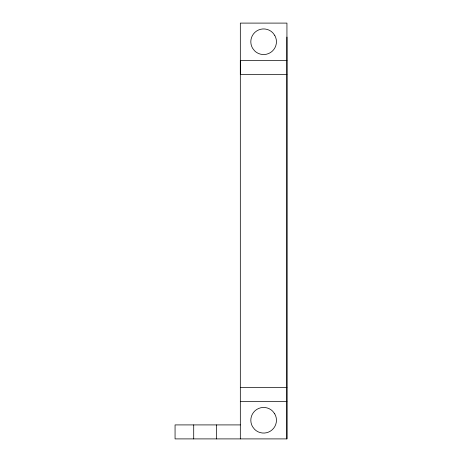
<?xml version="1.0" encoding="UTF-8"?>
<svg xmlns="http://www.w3.org/2000/svg" width="462" height="462" viewBox="0 0 462 462"><rect width="100%" height="100%" fill="white"/><g stroke="black" fill="none" stroke-linecap="round" stroke-linejoin="round"><path stroke-width="0.69" d="M286.937 37.087L286.867 438.9M286.937 74.376L240.321 74.376L240.321 60.389L286.937 60.51M240.321 387.624L286.937 387.624M240.321 401.611L286.937 401.611M240.321 424.913L175.063 424.913L175.063 438.9L286.937 438.9L286.937 23.1L240.321 23.1L240.321 438.9M216.551 424.913L216.551 438.9M193.711 424.913L193.711 438.9M274.734 35.337L272.695 32.681A12.82 12.82 0 0 0 252.529 48.158L254.568 50.808A12.82 12.82 0 0 0 274.734 35.337M274.734 413.842L272.695 411.192A12.82 12.82 0 0 0 252.529 426.663L254.568 429.319A12.82 12.82 0 0 0 274.734 413.842"/></g></svg>
